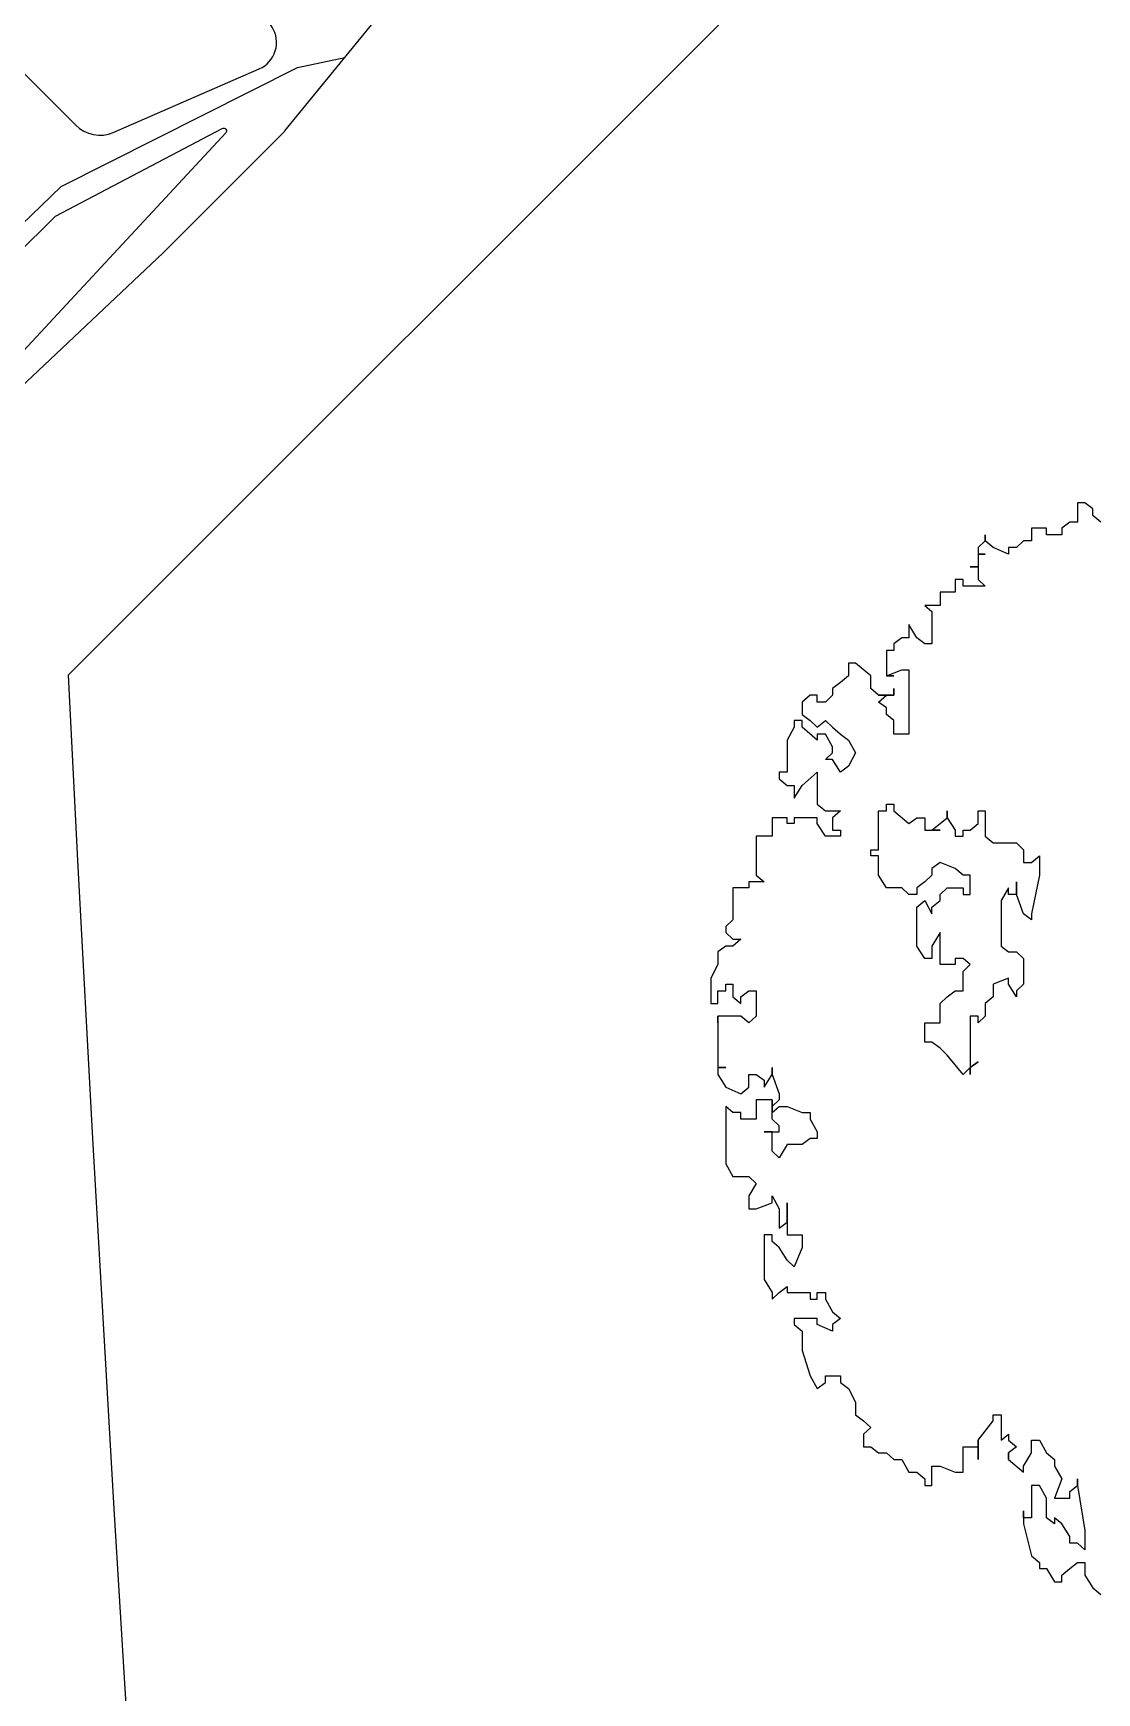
# Model space of a CAD drawing. Extents: x -30 to 1202, y 231 to 898.
# Drawn here: x 114.996 to 116.929, y 302.222 to 305.238 of the extents above; entities that cross this region are included whole.
import ezdxf

# ---------------------------------------------------------------- set-up
doc = ezdxf.new("R2010")
doc.units = 0
doc.header["$LTSCALE"] = 0.04
doc.layers.get('0').update_dxf_attribs({"linetype": 'CONTINUOUS'})
for name, color, linetype in [('CONTORXXNP----00', 255, 'CONTINUOUS'), ('PISO', 1, 'CONTINUOUS'), ('PISOS', 1, 'CONTINUOUS')]:
    doc.layers.add(name, color=color, linetype=linetype)
doc.styles.get("Standard").update_dxf_attribs({"font": 'romans.shx'})

# ---------------------------------------------------------------- blocks, each defined once
blk = doc.blocks.new('Aupln001')
for points in [[(-1.2635, 0.6197, 0.460891), (-1.3337, 0.6571), (-1.603, 0.5511, 0.30819), (-1.6421, 0.4936), (-1.6421, -0.4824, 0.30819), (-1.603, -0.5399), (-1.3337, -0.6458, 0.460891), (-1.2635, -0.6085, 0.109577)], [(-2.9574, -0.6833, 0.001613), (-2.9578, -0.6833), (-3.4083, -0.6731, -0.898845), (-3.4092, -0.6628), (-2.9165, -0.5678), (-1.7849, -0.5729), (-1.4578, -0.6747, -0.843434), (-1.4592, -0.685), (-2.0918, -0.7083, -0.016499), (-2.0952, -0.7084)]]:
    blk.add_lwpolyline(points, format="xyb", close=True)
blk.add_lwpolyline([(-3.862, -0.5916), (-3.0431, -0.5198), (-1.7396, -0.5427), (-1.2828, -0.6933), (-1.209, -0.741)])
blk.add_lwpolyline([(-3.5055, -0.6952), (-3.5373, -0.7446), (-3.8645, -0.6831), (-3.9179, -0.6017, 0.296775), (-3.8752, -0.6396), (-3.3857, -0.7132, 0.031441), (-3.3792, -0.7138), (-2.6153, -0.7317, -0.001455), (-2.615, -0.7317), (-1.6936, -0.7587, 0.007326), (-1.6921, -0.7587), (-1.3856, -0.7587, 0.025363), (-1.3803, -0.7585), (-1.1199, -0.732, -0.024637), (-1.1148, -0.7317), (-0.9864, -0.7313, -0.032795), (-0.9728, -0.7322, 0.100755), (-0.1885, -0.6751)], format="xyb")
blk = doc.blocks.new('ARB3')
at = {"color": 0}
for p, q in [((-0.4476, -0.1831), (-0.4534, -0.19)), ((0.4747, -0.19), (0.4805, -0.1831)), ((-0.4592, -0.19), (-0.4644, -0.1969)), ((-0.4644, -0.1969), (-0.4644, -0.2031)), ((-0.4534, -0.19), (-0.4592, -0.19)), ((0.3862, -0.2031), (0.425, -0.1969)), ((0.425, -0.1969), (0.4418, -0.1969)), ((0.4418, -0.1969), (0.436, -0.2031)), ((0.4528, -0.2031), (0.4528, -0.1969)), ((0.4528, -0.1969), (0.4638, -0.1969)), ((0.4638, -0.1969), (0.4747, -0.19)), ((-0.4644, -0.2031), (-0.4476, -0.2031)), ((-0.4476, -0.2031), (-0.4476, -0.21)), ((-0.4476, -0.21), (-0.4424, -0.2169)), ((0.3862, -0.2031), (0.3804, -0.2031)), ((0.3804, -0.2031), (0.3862, -0.2031)), ((0.3914, -0.21), (0.3862, -0.2031)), ((0.3972, -0.21), (0.3914, -0.21)), ((0.3972, -0.223), (0.3972, -0.21)), ((0.4302, -0.21), (0.4192, -0.2169)), ((0.436, -0.21), (0.4302, -0.21)), ((0.436, -0.2031), (0.436, -0.21)), ((0.4579, -0.21), (0.4528, -0.2031)), ((0.4638, -0.2169), (0.4579, -0.21)), ((-0.4424, -0.2169), (-0.4366, -0.2169)), ((-0.4366, -0.2169), (-0.4366, -0.23)), ((0.3578, -0.23), (0.3636, -0.223)), ((0.3636, -0.223), (0.3695, -0.223)), ((0.3695, -0.223), (0.3804, -0.2169)), ((0.3804, -0.2169), (0.3972, -0.223)), ((0.4192, -0.2169), (0.414, -0.223)), ((0.414, -0.223), (0.4192, -0.223)), ((0.4192, -0.223), (0.414, -0.23)), ((0.4579, -0.23), (0.4696, -0.223)), ((0.4696, -0.2169), (0.4638, -0.2169)), ((0.4696, -0.223), (0.4696, -0.2169)), ((-0.4366, -0.23), (-0.4424, -0.23)), ((-0.4424, -0.23), (-0.4424, -0.243)), ((-0.4424, -0.243), (-0.4315, -0.243)), ((-0.4315, -0.243), (-0.4315, -0.25)), ((-0.1531, -0.243), (-0.1589, -0.2361)), ((-0.1589, -0.2361), (-0.1421, -0.2361)), ((-0.1531, -0.25), (-0.1531, -0.243)), ((-0.1421, -0.2361), (-0.1085, -0.243)), ((-0.1085, -0.243), (-0.1033, -0.243)), ((-0.1033, -0.243), (-0.1085, -0.25)), ((0.3468, -0.2361), (0.3578, -0.23)), ((0.3468, -0.243), (0.3468, -0.2361)), ((0.3578, -0.243), (0.3468, -0.243)), ((0.3695, -0.25), (0.3578, -0.243)), ((0.3972, -0.23), (0.3862, -0.2361)), ((0.3862, -0.2361), (0.3862, -0.243)), ((0.3862, -0.243), (0.414, -0.243)), ((0.414, -0.23), (0.3972, -0.23)), ((0.414, -0.243), (0.414, -0.25)), ((0.4192, -0.25), (0.447, -0.243)), ((0.447, -0.243), (0.4528, -0.2361)), ((0.4528, -0.2361), (0.4579, -0.2361)), ((0.4579, -0.2361), (0.4579, -0.23)), ((-0.4315, -0.25), (-0.4256, -0.2561)), ((-0.4256, -0.2561), (-0.4256, -0.263)), ((-0.1699, -0.2561), (-0.1641, -0.25)), ((-0.1699, -0.2761), (-0.1699, -0.2561)), ((-0.1641, -0.25), (-0.1531, -0.25)), ((-0.1253, -0.2561), (-0.1363, -0.2561)), ((-0.1363, -0.2561), (-0.1253, -0.2561)), ((-0.1085, -0.25), (-0.1253, -0.2561)), ((-0.1253, -0.2561), (-0.1253, -0.263)), ((-0.0756, -0.2561), (-0.0698, -0.25)), ((-0.0756, -0.263), (-0.0756, -0.2561)), ((-0.0698, -0.25), (-0.0478, -0.25)), ((-0.0478, -0.25), (-0.042, -0.2561)), ((-0.0368, -0.2561), (-0.0478, -0.263)), ((-0.042, -0.2561), (-0.0368, -0.2561)), ((0.3468, -0.263), (0.3527, -0.2561)), ((0.3527, -0.2561), (0.3578, -0.263)), ((0.3636, -0.263), (0.3746, -0.25)), ((0.3746, -0.25), (0.3695, -0.25)), ((0.414, -0.25), (0.4082, -0.25)), ((0.4082, -0.25), (0.4192, -0.25)), ((-0.4256, -0.263), (-0.4198, -0.263)), ((-0.4198, -0.263), (-0.4256, -0.2761)), ((-0.1253, -0.263), (-0.1311, -0.263)), ((-0.1311, -0.263), (-0.1201, -0.2692)), ((-0.1201, -0.2692), (-0.0807, -0.2692)), ((-0.0807, -0.2692), (-0.0756, -0.263)), ((-0.0478, -0.263), (-0.053, -0.263)), ((-0.053, -0.263), (-0.0478, -0.2761)), ((0.3249, -0.2761), (0.3249, -0.2692)), ((0.3249, -0.2692), (0.3468, -0.2692)), ((0.3468, -0.2692), (0.3417, -0.263)), ((0.3417, -0.263), (0.3468, -0.263)), ((0.3578, -0.263), (0.3636, -0.263)), ((0.3636, -0.263), (0.3578, -0.263)), ((0.3578, -0.263), (0.3636, -0.263)), ((-0.4315, -0.283), (-0.4366, -0.283)), ((-0.4366, -0.283), (-0.4315, -0.283)), ((-0.4256, -0.2761), (-0.4315, -0.283)), ((-0.4315, -0.283), (-0.4256, -0.2892)), ((-0.4198, -0.2892), (-0.4198, -0.283)), ((-0.4198, -0.283), (-0.4198, -0.2892)), ((-0.3979, -0.2892), (-0.3921, -0.283)), ((-0.3921, -0.283), (-0.3921, -0.3022)), ((-0.1976, -0.2892), (-0.1976, -0.283)), ((-0.1976, -0.283), (-0.1757, -0.283)), ((-0.1757, -0.283), (-0.1699, -0.2761)), ((-0.0478, -0.2761), (-0.0368, -0.2761)), ((-0.0368, -0.2761), (-0.031, -0.283)), ((-0.031, -0.283), (-0.02, -0.283)), ((-0.02, -0.283), (-0.0142, -0.2892)), ((0.3301, -0.2761), (0.3249, -0.2761)), ((0.3468, -0.2892), (0.3301, -0.2761)), ((-0.4256, -0.2892), (-0.4198, -0.2892)), ((-0.4198, -0.2892), (-0.4089, -0.2892)), ((-0.4089, -0.2892), (-0.4089, -0.2961)), ((-0.4089, -0.2961), (-0.4089, -0.2892)), ((-0.4089, -0.2892), (-0.3979, -0.2892)), ((-0.1867, -0.2892), (-0.1976, -0.2892)), ((-0.1809, -0.2961), (-0.1867, -0.2892)), ((-0.1809, -0.3022), (-0.1809, -0.2961)), ((-0.1253, -0.2961), (-0.1421, -0.2961)), ((-0.1421, -0.2961), (-0.1421, -0.3022)), ((-0.1253, -0.3022), (-0.1253, -0.2961)), ((-0.0646, -0.2961), (-0.0698, -0.3022)), ((-0.0588, -0.3022), (-0.0646, -0.2961)), ((-0.0142, -0.2892), (-0.02, -0.2892)), ((-0.02, -0.2892), (-0.02, -0.2961)), ((-0.02, -0.2961), (0.0304, -0.2961)), ((0.0245, -0.2961), (0.0194, -0.2892)), ((0.0194, -0.2892), (0.0245, -0.2961)), ((0.0304, -0.2961), (0.0245, -0.2961)), ((0.0245, -0.2961), (0.0304, -0.3022)), ((0.3636, -0.2892), (0.3468, -0.2892)), ((0.3527, -0.3022), (0.3527, -0.2892)), ((0.3527, -0.2892), (0.3636, -0.2892)), ((-0.3921, -0.3022), (-0.3979, -0.3022)), ((-0.3979, -0.3022), (-0.3979, -0.3092)), ((-0.3979, -0.3092), (-0.3869, -0.3092)), ((-0.3869, -0.3092), (-0.3869, -0.3222)), ((-0.1918, -0.3161), (-0.1809, -0.3092)), ((-0.1757, -0.3022), (-0.1809, -0.3022)), ((-0.1809, -0.3092), (-0.1757, -0.3092)), ((-0.1757, -0.3092), (-0.1757, -0.3022)), ((-0.1479, -0.3092), (-0.1531, -0.3222)), ((-0.1421, -0.3022), (-0.1479, -0.3092)), ((-0.1311, -0.3161), (-0.1311, -0.3022)), ((-0.1311, -0.3022), (-0.1253, -0.3022)), ((-0.0698, -0.3022), (-0.0698, -0.3092)), ((-0.0698, -0.3092), (-0.0646, -0.3092)), ((-0.0646, -0.3092), (-0.0646, -0.3222)), ((-0.042, -0.3022), (-0.0588, -0.3022)), ((-0.042, -0.3092), (-0.042, -0.3022)), ((-0.0368, -0.3161), (-0.042, -0.3092)), ((0.0304, -0.3022), (0.0136, -0.3161)), ((0.3746, -0.3022), (0.3527, -0.3022)), ((0.3695, -0.3222), (0.3746, -0.3092)), ((0.3746, -0.3092), (0.3746, -0.3022)), ((-0.3869, -0.3222), (-0.3753, -0.3222)), ((-0.3753, -0.3222), (-0.3753, -0.3353)), ((-0.3753, -0.3353), (-0.3701, -0.3292)), ((-0.3701, -0.3292), (-0.3423, -0.3292)), ((-0.3423, -0.3292), (-0.3423, -0.3353)), ((-0.1918, -0.3161), (-0.1976, -0.3161)), ((-0.1976, -0.3161), (-0.1918, -0.3161)), ((-0.1809, -0.3292), (-0.1918, -0.3161)), ((-0.1809, -0.3353), (-0.1809, -0.3222)), ((-0.1809, -0.3222), (-0.1809, -0.3292)), ((-0.1809, -0.3292), (-0.1809, -0.3222)), ((-0.1809, -0.3222), (-0.1809, -0.3292)), ((-0.1531, -0.3222), (-0.1479, -0.3292)), ((-0.1479, -0.3292), (-0.1421, -0.3292)), ((-0.1421, -0.3292), (-0.1363, -0.3353)), ((-0.1253, -0.3222), (-0.1311, -0.3161)), ((-0.1201, -0.3222), (-0.1253, -0.3222)), ((-0.1143, -0.3292), (-0.1201, -0.3222)), ((-0.1201, -0.3353), (-0.1085, -0.3292)), ((-0.1085, -0.3292), (-0.1143, -0.3292)), ((-0.0646, -0.3222), (-0.0924, -0.3222)), ((-0.0924, -0.3222), (-0.0807, -0.3292)), ((-0.0807, -0.3292), (-0.0698, -0.3292)), ((-0.0698, -0.3292), (-0.0698, -0.3353)), ((-0.031, -0.3222), (-0.0368, -0.3161)), ((-0.0142, -0.3222), (-0.031, -0.3222)), ((-0.0142, -0.3353), (-0.0142, -0.3222)), ((0.0078, -0.3222), (0.0026, -0.3292)), ((0.0026, -0.3292), (0.0026, -0.3353)), ((0.0136, -0.3161), (0.0078, -0.3222)), ((0.3695, -0.3292), (0.3695, -0.3222)), ((0.3862, -0.3292), (0.3695, -0.3292)), ((0.3862, -0.3353), (0.3862, -0.3292)), ((-0.3475, -0.3422), (-0.3591, -0.3492)), ((-0.3423, -0.3353), (-0.3475, -0.3422)), ((-0.1918, -0.3422), (-0.1918, -0.3353)), ((-0.1918, -0.3353), (-0.1809, -0.3353)), ((-0.1867, -0.3492), (-0.1918, -0.3422)), ((-0.1363, -0.3353), (-0.1311, -0.3422)), ((-0.1311, -0.3422), (-0.1253, -0.3422)), ((-0.1253, -0.3422), (-0.1253, -0.3492)), ((-0.1143, -0.3422), (-0.1201, -0.3353)), ((-0.0807, -0.3422), (-0.1143, -0.3422)), ((-0.0698, -0.3353), (-0.0807, -0.3422)), ((0.0026, -0.3353), (-0.0142, -0.3353)), ((0.3746, -0.3422), (0.3804, -0.3353)), ((0.3746, -0.3492), (0.3746, -0.3422)), ((0.3804, -0.3353), (0.3862, -0.3353)), ((-0.3591, -0.3492), (-0.3475, -0.3492)), ((-0.3475, -0.3492), (-0.3475, -0.3553)), ((-0.3475, -0.3553), (-0.3423, -0.3622)), ((-0.3197, -0.3553), (-0.3197, -0.3492)), ((-0.3197, -0.3492), (-0.2642, -0.3492)), ((-0.3146, -0.3684), (-0.3197, -0.3553)), ((-0.2642, -0.3492), (-0.2642, -0.3622)), ((-0.1976, -0.3622), (-0.1867, -0.3492)), ((-0.1253, -0.3492), (-0.1311, -0.3553)), ((-0.1311, -0.3553), (-0.1311, -0.3684)), ((0.3636, -0.3553), (0.3746, -0.3492)), ((0.3636, -0.3622), (0.3636, -0.3553)), ((-0.3423, -0.3622), (-0.3365, -0.3622)), ((-0.3365, -0.3622), (-0.3365, -0.3684)), ((-0.3365, -0.3684), (-0.3146, -0.3684)), ((-0.3146, -0.3684), (-0.3146, -0.3622)), ((-0.3146, -0.3622), (-0.3146, -0.3684)), ((-0.2978, -0.3622), (-0.3036, -0.3622)), ((-0.3036, -0.3622), (-0.2978, -0.3622)), ((-0.2978, -0.3684), (-0.2978, -0.3622)), ((-0.2978, -0.3622), (-0.2978, -0.3753)), ((-0.2919, -0.3753), (-0.2978, -0.3684)), ((-0.2868, -0.3684), (-0.2919, -0.3753)), ((-0.281, -0.3684), (-0.2868, -0.3684)), ((-0.2758, -0.3622), (-0.281, -0.3684)), ((-0.2642, -0.3622), (-0.2758, -0.3622)), ((-0.2035, -0.3684), (-0.2035, -0.3622)), ((-0.2035, -0.3622), (-0.1976, -0.3622)), ((-0.1976, -0.3684), (-0.2035, -0.3684)), ((-0.1976, -0.3753), (-0.1976, -0.3684)), ((-0.1311, -0.3684), (-0.1421, -0.3753)), ((0.3578, -0.3684), (0.3636, -0.3622)), ((0.3578, -0.3753), (0.3578, -0.3684)), ((-0.3146, -0.3822), (-0.3255, -0.3953)), ((-0.3036, -0.3822), (-0.3146, -0.3822)), ((-0.2978, -0.3753), (-0.3036, -0.3822)), ((-0.1641, -0.3753), (-0.1976, -0.3753)), ((-0.1641, -0.3822), (-0.1641, -0.3753)), ((-0.1589, -0.3822), (-0.1641, -0.3822)), ((-0.1421, -0.3753), (-0.1589, -0.3753)), ((-0.1589, -0.3753), (-0.1589, -0.3822)), ((0.3301, -0.3884), (0.3359, -0.3822)), ((0.3359, -0.3822), (0.3417, -0.3884)), ((0.3527, -0.3822), (0.3578, -0.3753)), ((0.3527, -0.3884), (0.3527, -0.3822)), ((-0.3255, -0.3953), (-0.3255, -0.4014)), ((-0.3255, -0.4014), (-0.3146, -0.4014)), ((-0.3146, -0.4014), (-0.3087, -0.4084)), ((-0.2642, -0.4084), (-0.259, -0.4014)), ((-0.259, -0.4014), (-0.248, -0.3953)), ((-0.248, -0.3953), (-0.2364, -0.4014)), ((-0.2364, -0.4014), (-0.2312, -0.4084)), ((0.2971, -0.4084), (0.3023, -0.4014)), ((0.3023, -0.4014), (0.3139, -0.3953)), ((0.3139, -0.3953), (0.3249, -0.3953)), ((0.3249, -0.3953), (0.3301, -0.3884)), ((0.3417, -0.3884), (0.3527, -0.3884)), ((-0.3087, -0.4084), (-0.3036, -0.4153)), ((-0.3036, -0.4153), (-0.2978, -0.4153)), ((-0.2978, -0.4153), (-0.2919, -0.4214)), ((-0.2758, -0.4214), (-0.27, -0.4153)), ((-0.27, -0.4153), (-0.2642, -0.4084)), ((-0.2532, -0.4153), (-0.2642, -0.4214)), ((-0.248, -0.4153), (-0.2532, -0.4153)), ((-0.2422, -0.4214), (-0.248, -0.4153)), ((-0.2312, -0.4084), (-0.2422, -0.4153)), ((-0.2422, -0.4153), (-0.2422, -0.4214)), ((-0.1976, -0.4214), (-0.1976, -0.4084)), ((-0.1976, -0.4084), (-0.1918, -0.4153)), ((-0.1918, -0.4153), (-0.1809, -0.4153)), ((-0.1809, -0.4153), (-0.1809, -0.4084)), ((-0.1809, -0.4084), (-0.1757, -0.4084)), ((-0.1757, -0.4084), (-0.1757, -0.4214)), ((0.2248, -0.4214), (0.2358, -0.4153)), ((0.2358, -0.4153), (0.2416, -0.4084)), ((0.2416, -0.4084), (0.2467, -0.4153)), ((0.2467, -0.4153), (0.2525, -0.4153)), ((0.2525, -0.4153), (0.2467, -0.4284)), ((0.2913, -0.4214), (0.2913, -0.4084)), ((0.2913, -0.4084), (0.2971, -0.4084)), ((-0.2919, -0.4284), (-0.2978, -0.4284)), ((-0.2978, -0.4284), (-0.2978, -0.4345)), ((-0.2919, -0.4214), (-0.2919, -0.4284)), ((-0.27, -0.4284), (-0.2758, -0.4214)), ((-0.2758, -0.4345), (-0.27, -0.4284)), ((-0.259, -0.4284), (-0.27, -0.4414)), ((-0.2642, -0.4214), (-0.2642, -0.4284)), ((-0.2642, -0.4284), (-0.259, -0.4284)), ((-0.2196, -0.4414), (-0.2312, -0.4284)), ((-0.2312, -0.4284), (-0.2035, -0.4284)), ((-0.2035, -0.4284), (-0.1976, -0.4214)), ((-0.1867, -0.4284), (-0.1918, -0.4284)), ((-0.1918, -0.4284), (-0.1918, -0.4484)), ((-0.1757, -0.4214), (-0.1867, -0.4284)), ((0.0691, -0.4345), (0.0801, -0.4284)), ((0.0801, -0.4284), (0.0859, -0.4284)), ((0.0859, -0.4284), (0.0859, -0.4345)), ((0.219, -0.4284), (0.219, -0.4214)), ((0.219, -0.4214), (0.2248, -0.4214)), ((0.2248, -0.4284), (0.219, -0.4284)), ((0.2248, -0.4345), (0.2248, -0.4284)), ((0.2467, -0.4284), (0.2416, -0.4284)), ((0.2416, -0.4284), (0.2416, -0.4484)), ((0.2971, -0.4214), (0.2913, -0.4214)), ((0.2913, -0.4345), (0.3023, -0.4284)), ((0.3023, -0.4284), (0.2971, -0.4214)), ((-0.2978, -0.4345), (-0.2919, -0.4414)), ((-0.2919, -0.4414), (-0.281, -0.4414)), ((-0.281, -0.4414), (-0.2758, -0.4345)), ((-0.27, -0.4414), (-0.2758, -0.4414)), ((-0.2758, -0.4414), (-0.2758, -0.4484)), ((-0.2086, -0.4484), (-0.2196, -0.4414)), ((0.0581, -0.4545), (0.0633, -0.4414)), ((0.0633, -0.4414), (0.0633, -0.4345)), ((0.0633, -0.4345), (0.0691, -0.4345)), ((0.0859, -0.4345), (0.0911, -0.4414)), ((0.0911, -0.4414), (0.0911, -0.4545)), ((0.1692, -0.4545), (0.1692, -0.4414)), ((0.1692, -0.4414), (0.1802, -0.4414)), ((0.1802, -0.4414), (0.197, -0.4484)), ((0.219, -0.4545), (0.219, -0.4345)), ((0.219, -0.4345), (0.2248, -0.4345)), ((0.2467, -0.4484), (0.2525, -0.4414)), ((0.2525, -0.4414), (0.2693, -0.4414)), ((0.2693, -0.4414), (0.2913, -0.4345)), ((-0.2758, -0.4484), (-0.27, -0.4484)), ((-0.27, -0.4484), (-0.259, -0.4545)), ((-0.259, -0.4545), (-0.2312, -0.4545)), ((-0.2312, -0.4545), (-0.2312, -0.4614)), ((-0.2254, -0.4614), (-0.2196, -0.4545)), ((-0.2196, -0.4545), (-0.2196, -0.4484)), ((-0.2196, -0.4484), (-0.2086, -0.4484)), ((-0.1918, -0.4484), (-0.1867, -0.4484)), ((-0.1867, -0.4545), (-0.1918, -0.4545)), ((-0.1918, -0.4545), (-0.1918, -0.4676)), ((-0.1867, -0.4484), (-0.1867, -0.4545)), ((0.0581, -0.4614), (0.0581, -0.4545)), ((0.0911, -0.4545), (0.1027, -0.4614)), ((0.1582, -0.4545), (0.1415, -0.4545)), ((0.1415, -0.4545), (0.1692, -0.4545)), ((0.1634, -0.4614), (0.1582, -0.4545)), ((0.1912, -0.4545), (0.1802, -0.4614)), ((0.197, -0.4484), (0.1912, -0.4545)), ((0.219, -0.4614), (0.2138, -0.4545)), ((0.2138, -0.4545), (0.219, -0.4545)), ((0.2416, -0.4484), (0.2467, -0.4484)), ((-0.2312, -0.4614), (-0.2254, -0.4614)), ((-0.1918, -0.4676), (-0.1757, -0.4676)), ((-0.1757, -0.4676), (-0.1757, -0.4814)), ((0.0304, -0.4676), (0.0245, -0.4676)), ((0.0245, -0.4676), (0.0304, -0.4676)), ((0.0304, -0.4676), (0.0472, -0.4614)), ((0.0413, -0.4745), (0.0304, -0.4676)), ((0.0472, -0.4614), (0.0523, -0.4614)), ((0.0523, -0.4614), (0.0581, -0.4676)), ((0.0691, -0.4676), (0.0523, -0.4676)), ((0.0523, -0.4676), (0.0523, -0.4814)), ((0.0633, -0.4676), (0.0581, -0.4614)), ((0.0581, -0.4676), (0.0633, -0.4676)), ((0.0749, -0.4614), (0.0691, -0.4676)), ((0.0801, -0.4614), (0.0749, -0.4614)), ((0.0801, -0.4745), (0.0801, -0.4614)), ((0.0969, -0.4676), (0.0801, -0.4676)), ((0.0801, -0.4676), (0.0801, -0.4745)), ((0.1027, -0.4614), (0.0969, -0.4676)), ((0.1356, -0.4676), (0.1466, -0.4614)), ((0.1415, -0.4676), (0.1356, -0.4676)), ((0.1466, -0.4814), (0.1415, -0.4676)), ((0.1466, -0.4614), (0.1634, -0.4614)), ((0.175, -0.4676), (0.1692, -0.4676)), ((0.1692, -0.4676), (0.1692, -0.4745)), ((0.1802, -0.4614), (0.175, -0.4676)), ((0.208, -0.4745), (0.219, -0.4676)), ((0.2248, -0.4676), (0.219, -0.4614)), ((0.219, -0.4676), (0.2248, -0.4676)), ((-0.1757, -0.4814), (-0.1421, -0.4814)), ((-0.1421, -0.4814), (-0.1363, -0.4745)), ((-0.1363, -0.4745), (-0.1363, -0.4876)), ((-0.1363, -0.4876), (-0.1311, -0.4876)), ((-0.1311, -0.4876), (-0.1311, -0.5014)), ((-0.042, -0.4876), (-0.042, -0.4814)), ((-0.042, -0.4814), (-0.02, -0.4814)), ((-0.0368, -0.4945), (-0.042, -0.4876)), ((-0.02, -0.4814), (-0.0142, -0.4876)), ((-0.0142, -0.4876), (-0.02, -0.4945)), ((0.0304, -0.4814), (0.0355, -0.4745)), ((0.0304, -0.4876), (0.0304, -0.4814)), ((0.0413, -0.4876), (0.0304, -0.4876)), ((0.0355, -0.4745), (0.0413, -0.4745)), ((0.0472, -0.4945), (0.0413, -0.4876)), ((0.0523, -0.4814), (0.0691, -0.4814)), ((0.0691, -0.4814), (0.0691, -0.4945)), ((0.1188, -0.4876), (0.1247, -0.4814)), ((0.1188, -0.5014), (0.1188, -0.4876)), ((0.1247, -0.4814), (0.1356, -0.4876)), ((0.1356, -0.4876), (0.1466, -0.4876)), ((0.1466, -0.4876), (0.1466, -0.4814)), ((0.1692, -0.4745), (0.208, -0.4745)), ((-0.1311, -0.5014), (-0.1033, -0.5014)), ((-0.1033, -0.5014), (-0.0975, -0.5076)), ((-0.0924, -0.5076), (-0.0866, -0.5014)), ((-0.0866, -0.5014), (-0.0866, -0.4945)), ((-0.0866, -0.4945), (-0.0807, -0.5014)), ((-0.0807, -0.5014), (-0.0807, -0.5076)), ((-0.0478, -0.5076), (-0.0478, -0.5014)), ((-0.0478, -0.5014), (-0.0368, -0.5014)), ((-0.0368, -0.5014), (-0.031, -0.4945)), ((-0.031, -0.4945), (-0.0368, -0.4945)), ((-0.02, -0.4945), (-0.02, -0.5145)), ((0.0413, -0.5076), (0.0472, -0.4945)), ((0.0633, -0.5014), (0.0581, -0.5076)), ((0.0691, -0.4945), (0.0633, -0.4945)), ((0.0633, -0.4945), (0.0633, -0.5014)), ((0.1079, -0.5076), (0.1188, -0.5014)), ((-0.0975, -0.5076), (-0.0924, -0.5076)), ((-0.0807, -0.5076), (-0.0756, -0.5145)), ((-0.0756, -0.5145), (-0.0646, -0.5145)), ((-0.0646, -0.5145), (-0.053, -0.5206)), ((-0.042, -0.5076), (-0.0478, -0.5076)), ((-0.042, -0.5145), (-0.042, -0.5076)), ((-0.031, -0.5145), (-0.042, -0.5145)), ((-0.031, -0.5206), (-0.031, -0.5145)), ((-0.02, -0.5145), (-0.0142, -0.5145)), ((-0.0142, -0.5145), (-0.02, -0.5145)), ((-0.02, -0.5145), (0.0245, -0.5145)), ((0.0245, -0.5145), (0.0245, -0.5076)), ((0.0245, -0.5076), (0.0245, -0.5145)), ((0.0245, -0.5145), (0.0304, -0.5145)), ((0.0304, -0.5145), (0.0413, -0.5076)), ((0.0581, -0.5076), (0.1079, -0.5076)), ((-0.053, -0.5206), (-0.031, -0.5206))]:
    blk.add_line(p, q, dxfattribs=at)
at = {"layer": 'CONTORXXNP----00'}
for p, q in [((-0.4476, -0.1831), (-0.4534, -0.19)), ((0.4747, -0.19), (0.4805, -0.1831)), ((-0.4592, -0.19), (-0.4644, -0.1969)), ((-0.4644, -0.1969), (-0.4644, -0.2031)), ((-0.4534, -0.19), (-0.4592, -0.19)), ((0.3862, -0.2031), (0.425, -0.1969)), ((0.425, -0.1969), (0.4418, -0.1969)), ((0.4418, -0.1969), (0.436, -0.2031)), ((0.4528, -0.1969), (0.4638, -0.1969)), ((0.4528, -0.2031), (0.4528, -0.1969)), ((0.4638, -0.1969), (0.4747, -0.19)), ((-0.4644, -0.2031), (-0.4476, -0.2031)), ((-0.4476, -0.2031), (-0.4476, -0.21)), ((-0.4476, -0.21), (-0.4424, -0.2169)), ((0.3914, -0.21), (0.3862, -0.2031)), ((0.3972, -0.21), (0.3914, -0.21)), ((0.3972, -0.223), (0.3972, -0.21)), ((0.4302, -0.21), (0.4192, -0.2169)), ((0.436, -0.21), (0.4302, -0.21)), ((0.436, -0.2031), (0.436, -0.21)), ((0.4579, -0.21), (0.4528, -0.2031)), ((0.4638, -0.2169), (0.4579, -0.21)), ((-0.4424, -0.2169), (-0.4366, -0.2169)), ((-0.4366, -0.2169), (-0.4366, -0.23)), ((0.3578, -0.23), (0.3636, -0.223)), ((0.3636, -0.223), (0.3695, -0.223)), ((0.3695, -0.223), (0.3804, -0.2169)), ((0.3804, -0.2169), (0.3972, -0.223)), ((0.4192, -0.2169), (0.414, -0.223)), ((0.4192, -0.223), (0.414, -0.23)), ((0.414, -0.223), (0.4192, -0.223)), ((0.4579, -0.23), (0.4696, -0.223)), ((0.4696, -0.2169), (0.4638, -0.2169)), ((0.4696, -0.223), (0.4696, -0.2169)), ((-0.4424, -0.23), (-0.4424, -0.243)), ((-0.4366, -0.23), (-0.4424, -0.23)), ((-0.4424, -0.243), (-0.4315, -0.243)), ((-0.4315, -0.243), (-0.4315, -0.25)), ((0.3468, -0.2361), (0.3578, -0.23)), ((0.3468, -0.243), (0.3468, -0.2361)), ((0.3578, -0.243), (0.3468, -0.243)), ((0.3695, -0.25), (0.3578, -0.243)), ((0.3972, -0.23), (0.3862, -0.2361)), ((0.3862, -0.2361), (0.3862, -0.243)), ((0.3862, -0.243), (0.414, -0.243)), ((0.414, -0.23), (0.3972, -0.23)), ((0.414, -0.243), (0.414, -0.25)), ((0.4192, -0.25), (0.447, -0.243)), ((0.447, -0.243), (0.4528, -0.2361)), ((0.4528, -0.2361), (0.4579, -0.2361)), ((0.4579, -0.2361), (0.4579, -0.23)), ((-0.4315, -0.25), (-0.4256, -0.2561)), ((-0.4256, -0.2561), (-0.4256, -0.263)), ((0.3468, -0.263), (0.3527, -0.2561)), ((0.3527, -0.2561), (0.3578, -0.263)), ((0.3636, -0.263), (0.3746, -0.25)), ((0.3746, -0.25), (0.3695, -0.25)), ((0.414, -0.25), (0.4192, -0.25)), ((-0.4198, -0.263), (-0.4256, -0.2761)), ((-0.4256, -0.263), (-0.4198, -0.263)), ((0.3249, -0.2692), (0.3468, -0.2692)), ((0.3249, -0.2761), (0.3249, -0.2692)), ((0.3417, -0.263), (0.3468, -0.263)), ((0.3468, -0.2692), (0.3417, -0.263)), ((0.3578, -0.263), (0.3636, -0.263)), ((0.3636, -0.263), (0.3578, -0.263)), ((0.3578, -0.263), (0.3636, -0.263)), ((-0.4256, -0.2761), (-0.4315, -0.283)), ((-0.4315, -0.283), (-0.4256, -0.2892)), ((-0.3979, -0.2892), (-0.3921, -0.283)), ((-0.3921, -0.283), (-0.3921, -0.3022)), ((0.3301, -0.2761), (0.3249, -0.2761)), ((0.3468, -0.2892), (0.3301, -0.2761)), ((-0.4256, -0.2892), (-0.4198, -0.2892)), ((-0.4198, -0.2892), (-0.4089, -0.2892)), ((-0.4089, -0.2892), (-0.3979, -0.2892)), ((0.3468, -0.2892), (0.3527, -0.2892)), ((0.3527, -0.3022), (0.3527, -0.2892)), ((-0.3979, -0.3022), (-0.3979, -0.3092)), ((-0.3921, -0.3022), (-0.3979, -0.3022)), ((-0.3979, -0.3092), (-0.3869, -0.3092)), ((-0.3869, -0.3092), (-0.3869, -0.3222)), ((0.3746, -0.3022), (0.3527, -0.3022)), ((0.3695, -0.3222), (0.3746, -0.3092)), ((0.3746, -0.3092), (0.3746, -0.3022)), ((-0.3869, -0.3222), (-0.3753, -0.3222)), ((-0.3753, -0.3222), (-0.3753, -0.3353)), ((-0.3753, -0.3353), (-0.3701, -0.3292)), ((-0.3701, -0.3292), (-0.3423, -0.3292)), ((-0.3423, -0.3292), (-0.3423, -0.3353)), ((0.3695, -0.3292), (0.3695, -0.3222)), ((0.3862, -0.3292), (0.3695, -0.3292)), ((0.3862, -0.3353), (0.3862, -0.3292)), ((-0.3475, -0.3422), (-0.3591, -0.3492)), ((-0.3423, -0.3353), (-0.3475, -0.3422)), ((0.3746, -0.3422), (0.3804, -0.3353)), ((0.3746, -0.3492), (0.3746, -0.3422)), ((0.3804, -0.3353), (0.3862, -0.3353)), ((-0.3591, -0.3492), (-0.3475, -0.3492)), ((-0.3475, -0.3492), (-0.3475, -0.3553)), ((-0.3475, -0.3553), (-0.3423, -0.3622)), ((-0.3197, -0.3492), (-0.2642, -0.3492)), ((-0.3197, -0.3553), (-0.3197, -0.3492)), ((-0.3146, -0.3684), (-0.3197, -0.3553)), ((-0.2642, -0.3492), (-0.2642, -0.3622)), ((0.3636, -0.3553), (0.3746, -0.3492)), ((0.3636, -0.3622), (0.3636, -0.3553)), ((-0.3423, -0.3622), (-0.3365, -0.3622)), ((-0.3365, -0.3622), (-0.3365, -0.3684)), ((-0.3365, -0.3684), (-0.3146, -0.3684)), ((-0.2978, -0.3753), (-0.2978, -0.3684)), ((-0.2919, -0.3753), (-0.2978, -0.3684)), ((-0.2868, -0.3684), (-0.2919, -0.3753)), ((-0.281, -0.3684), (-0.2868, -0.3684)), ((-0.2758, -0.3622), (-0.281, -0.3684)), ((-0.2642, -0.3622), (-0.2758, -0.3622)), ((0.3578, -0.3684), (0.3636, -0.3622)), ((0.3578, -0.3753), (0.3578, -0.3684)), ((-0.3146, -0.3822), (-0.3255, -0.3953)), ((-0.3036, -0.3822), (-0.3146, -0.3822)), ((-0.2978, -0.3753), (-0.3036, -0.3822)), ((0.3301, -0.3884), (0.3359, -0.3822)), ((0.3359, -0.3822), (0.3417, -0.3884)), ((0.3527, -0.3822), (0.3578, -0.3753)), ((0.3527, -0.3884), (0.3527, -0.3822)), ((-0.3255, -0.3953), (-0.3255, -0.4014)), ((-0.3255, -0.4014), (-0.3146, -0.4014)), ((-0.3146, -0.4014), (-0.3087, -0.4084)), ((-0.2642, -0.4084), (-0.259, -0.4014)), ((-0.259, -0.4014), (-0.248, -0.3953)), ((-0.248, -0.3953), (-0.2364, -0.4014)), ((-0.2364, -0.4014), (-0.2312, -0.4084)), ((0.2971, -0.4084), (0.3023, -0.4014)), ((0.3023, -0.4014), (0.3139, -0.3953)), ((0.3139, -0.3953), (0.3249, -0.3953)), ((0.3249, -0.3953), (0.3301, -0.3884)), ((0.3417, -0.3884), (0.3527, -0.3884)), ((-0.3087, -0.4084), (-0.3036, -0.4153)), ((-0.3036, -0.4153), (-0.2978, -0.4153)), ((-0.2978, -0.4153), (-0.2919, -0.4214)), ((-0.2758, -0.4214), (-0.27, -0.4153)), ((-0.27, -0.4153), (-0.2642, -0.4084)), ((-0.2532, -0.4153), (-0.2642, -0.4214)), ((-0.248, -0.4153), (-0.2532, -0.4153)), ((-0.2422, -0.4214), (-0.248, -0.4153)), ((-0.2312, -0.4084), (-0.2422, -0.4153)), ((-0.2422, -0.4153), (-0.2422, -0.4214)), ((-0.1976, -0.4084), (-0.1918, -0.4153)), ((-0.1976, -0.4214), (-0.1976, -0.4084)), ((-0.1918, -0.4153), (-0.1809, -0.4153)), ((-0.1809, -0.4084), (-0.1757, -0.4084)), ((-0.1809, -0.4153), (-0.1809, -0.4084)), ((-0.1757, -0.4084), (-0.1757, -0.4214)), ((0.2248, -0.4214), (0.2358, -0.4153)), ((0.2358, -0.4153), (0.2416, -0.4084)), ((0.2416, -0.4084), (0.2467, -0.4153)), ((0.2525, -0.4153), (0.2467, -0.4284)), ((0.2467, -0.4153), (0.2525, -0.4153)), ((0.2913, -0.4084), (0.2971, -0.4084)), ((0.2913, -0.4214), (0.2913, -0.4084)), ((-0.2978, -0.4284), (-0.2978, -0.4345)), ((-0.2919, -0.4284), (-0.2978, -0.4284)), ((-0.2919, -0.4214), (-0.2919, -0.4284)), ((-0.27, -0.4284), (-0.2758, -0.4214)), ((-0.2758, -0.4345), (-0.27, -0.4284)), ((-0.259, -0.4284), (-0.27, -0.4414)), ((-0.2642, -0.4214), (-0.2642, -0.4284)), ((-0.2642, -0.4284), (-0.259, -0.4284)), ((-0.2312, -0.4284), (-0.2035, -0.4284)), ((-0.2196, -0.4414), (-0.2312, -0.4284)), ((-0.2035, -0.4284), (-0.1976, -0.4214)), ((-0.1918, -0.4284), (-0.1918, -0.4484)), ((-0.1867, -0.4284), (-0.1918, -0.4284)), ((-0.1757, -0.4214), (-0.1867, -0.4284)), ((0.219, -0.4214), (0.2248, -0.4214)), ((0.219, -0.4284), (0.219, -0.4214)), ((0.2248, -0.4284), (0.219, -0.4284)), ((0.2248, -0.4345), (0.2248, -0.4284)), ((0.2416, -0.4284), (0.2416, -0.4484)), ((0.2467, -0.4284), (0.2416, -0.4284)), ((0.2971, -0.4214), (0.2913, -0.4214)), ((0.2913, -0.4345), (0.3023, -0.4284)), ((0.3023, -0.4284), (0.2971, -0.4214)), ((-0.2978, -0.4345), (-0.2919, -0.4414)), ((-0.2919, -0.4414), (-0.281, -0.4414)), ((-0.281, -0.4414), (-0.2758, -0.4345)), ((-0.2758, -0.4414), (-0.2758, -0.4484)), ((-0.27, -0.4414), (-0.2758, -0.4414)), ((-0.2086, -0.4484), (-0.2196, -0.4414)), ((0.1692, -0.4414), (0.1802, -0.4414)), ((0.1692, -0.4545), (0.1692, -0.4414)), ((0.1802, -0.4414), (0.197, -0.4484)), ((0.219, -0.4345), (0.2248, -0.4345)), ((0.219, -0.4545), (0.219, -0.4345)), ((0.2467, -0.4484), (0.2525, -0.4414)), ((0.2525, -0.4414), (0.2693, -0.4414)), ((0.2693, -0.4414), (0.2913, -0.4345)), ((-0.2758, -0.4484), (-0.27, -0.4484)), ((-0.27, -0.4484), (-0.259, -0.4545)), ((-0.259, -0.4545), (-0.2312, -0.4545)), ((-0.2312, -0.4545), (-0.2312, -0.4614)), ((-0.2254, -0.4614), (-0.2196, -0.4545)), ((-0.2196, -0.4484), (-0.2086, -0.4484)), ((-0.2196, -0.4545), (-0.2196, -0.4484)), ((-0.1918, -0.4484), (-0.1867, -0.4484)), ((-0.1918, -0.4545), (-0.1918, -0.4676)), ((-0.1867, -0.4545), (-0.1918, -0.4545)), ((-0.1867, -0.4484), (-0.1867, -0.4545)), ((0.1582, -0.4545), (0.1692, -0.4545)), ((0.1634, -0.4614), (0.1582, -0.4545)), ((0.1912, -0.4545), (0.1802, -0.4614)), ((0.197, -0.4484), (0.1912, -0.4545)), ((0.2138, -0.4545), (0.219, -0.4545)), ((0.219, -0.4614), (0.2138, -0.4545)), ((0.2416, -0.4484), (0.2467, -0.4484)), ((-0.2312, -0.4614), (-0.2254, -0.4614)), ((-0.1918, -0.4676), (-0.1757, -0.4676)), ((-0.1757, -0.4676), (-0.1757, -0.4814)), ((0.0304, -0.4676), (0.0472, -0.4614)), ((0.0413, -0.4745), (0.0304, -0.4676)), ((0.0472, -0.4614), (0.0523, -0.4614)), ((0.0523, -0.4614), (0.0581, -0.4676)), ((0.0523, -0.4676), (0.0581, -0.4676)), ((0.0523, -0.4676), (0.0523, -0.4814)), ((0.1356, -0.4676), (0.1466, -0.4614)), ((0.1415, -0.4676), (0.1356, -0.4676)), ((0.1466, -0.4814), (0.1415, -0.4676)), ((0.1466, -0.4614), (0.1634, -0.4614)), ((0.1692, -0.4676), (0.1692, -0.4745)), ((0.175, -0.4676), (0.1692, -0.4676)), ((0.1802, -0.4614), (0.175, -0.4676)), ((0.208, -0.4745), (0.219, -0.4676)), ((0.2248, -0.4676), (0.219, -0.4614)), ((0.219, -0.4676), (0.2248, -0.4676)), ((-0.1757, -0.4814), (-0.1421, -0.4814)), ((-0.1421, -0.4814), (-0.1363, -0.4745)), ((-0.1363, -0.4745), (-0.1363, -0.4876)), ((-0.1363, -0.4876), (-0.1311, -0.4876)), ((-0.1311, -0.4876), (-0.1311, -0.5014)), ((-0.042, -0.4814), (-0.02, -0.4814)), ((-0.042, -0.4876), (-0.042, -0.4814)), ((-0.0368, -0.4945), (-0.042, -0.4876)), ((-0.02, -0.4814), (-0.0142, -0.4876)), ((-0.0142, -0.4876), (-0.02, -0.4945)), ((0.0304, -0.4814), (0.0355, -0.4745)), ((0.0304, -0.4876), (0.0304, -0.4814)), ((0.0413, -0.4876), (0.0304, -0.4876)), ((0.0355, -0.4745), (0.0413, -0.4745)), ((0.0472, -0.4945), (0.0413, -0.4876)), ((0.0523, -0.4814), (0.0691, -0.4814)), ((0.0691, -0.4814), (0.0691, -0.4945)), ((0.1188, -0.4876), (0.1247, -0.4814)), ((0.1188, -0.5014), (0.1188, -0.4876)), ((0.1247, -0.4814), (0.1356, -0.4876)), ((0.1356, -0.4876), (0.1466, -0.4876)), ((0.1466, -0.4876), (0.1466, -0.4814)), ((0.1692, -0.4745), (0.208, -0.4745)), ((-0.1311, -0.5014), (-0.1033, -0.5014)), ((-0.1033, -0.5014), (-0.0975, -0.5076)), ((-0.0924, -0.5076), (-0.0866, -0.5014)), ((-0.0866, -0.4945), (-0.0807, -0.5014)), ((-0.0866, -0.5014), (-0.0866, -0.4945)), ((-0.0807, -0.5014), (-0.0807, -0.5076)), ((-0.0478, -0.5014), (-0.0368, -0.5014)), ((-0.0478, -0.5076), (-0.0478, -0.5014)), ((-0.031, -0.4945), (-0.0368, -0.4945)), ((-0.0368, -0.5014), (-0.031, -0.4945)), ((-0.02, -0.4945), (-0.02, -0.5145)), ((0.0413, -0.5076), (0.0472, -0.4945)), ((0.0633, -0.5014), (0.0581, -0.5076)), ((0.0633, -0.4945), (0.0633, -0.5014)), ((0.0691, -0.4945), (0.0633, -0.4945)), ((0.1079, -0.5076), (0.1188, -0.5014)), ((-0.0975, -0.5076), (-0.0924, -0.5076)), ((-0.0807, -0.5076), (-0.0756, -0.5145)), ((-0.0756, -0.5145), (-0.0646, -0.5145)), ((-0.0646, -0.5145), (-0.053, -0.5206)), ((-0.042, -0.5076), (-0.0478, -0.5076)), ((-0.042, -0.5145), (-0.042, -0.5076)), ((-0.031, -0.5145), (-0.042, -0.5145)), ((-0.031, -0.5206), (-0.031, -0.5145)), ((-0.02, -0.5145), (0.0245, -0.5145)), ((-0.0142, -0.5145), (-0.02, -0.5145)), ((-0.02, -0.5145), (-0.0142, -0.5145)), ((0.0245, -0.5145), (0.0304, -0.5145)), ((0.0304, -0.5145), (0.0413, -0.5076)), ((0.0581, -0.5076), (0.1079, -0.5076)), ((-0.053, -0.5206), (-0.031, -0.5206))]:
    blk.add_line(p, q, dxfattribs=at)
at = {"flags": 11}
blk.add_attdef('CENTROIDE', (-0.1114, -0.0329), '', height=0.0504, dxfattribs=at)

msp = doc.modelspace()

# ---------------------------------------------------------------- linework, layer by layer
at = {"layer": 'PISOS'}
msp.add_line((115.0594, 304.0717), (116.7271, 305.7394), dxfattribs=at)
msp.add_arc((276.1331, 312.1748), 161.2774, 182.879935, 190.545468, dxfattribs=at)

# ---------------------------------------------------------------- block references
at = {"layer": 'PISO', "xscale": 2.1, "yscale": 2.1, "zscale": 2.1, "rotation": 270}
msp.add_blockref('ARB3', (117.3206, 303.4098), dxfattribs=at)
at = {"layer": 'PISOS', "rotation": 45}
msp.add_blockref('Aupln001', (115.8933, 306.5732), dxfattribs=at)

doc.saveas('drawing.dxf')
